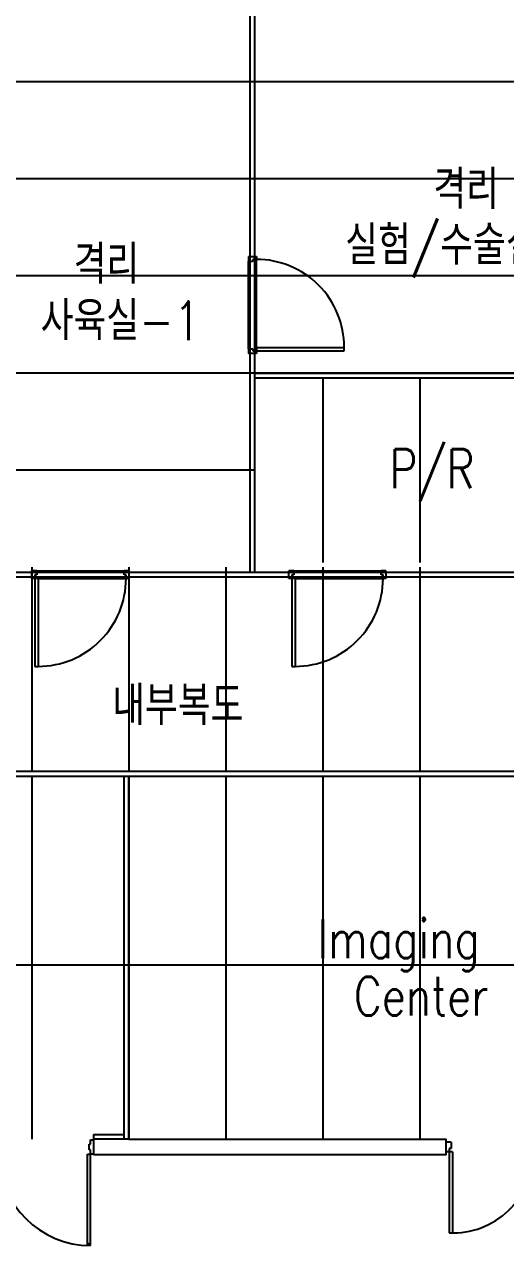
# Model space of a CAD drawing. Header units: millimetres. Extents: x 605428 to 684586, y -474155 to -416366.
# Drawn here: x 631906 to 636867, y -448343 to -435768 of the extents above; entities that cross this region are included whole.
import ezdxf

# ---------------------------------------------------------------- set-up
doc = ezdxf.new("R2010")
doc.units = ezdxf.units.MM
doc.header["$LTSCALE"] = 500
for name, color, linetype in [('ARCH', 9, 'Continuous'), ('TXT', 7, 'Continuous'), ('동물실', 9, 'Continuous'), ('방화석고', 9, 'Continuous'), ('천정', 5, 'Continuous'), ('크린판넬', 4, 'Continuous')]:
    doc.layers.add(name, color=color, linetype=linetype)
doc.styles.add('GHD', font='simple.shx', dxfattribs={"bigfont": 'whgtxt.shx'})

msp = doc.modelspace()

# ---------------------------------------------------------------- linework, layer by layer
at = {"layer": 'ARCH', "color": 9}
msp.add_line((632557.8, -448323.5), (632587.8, -448323.5), dxfattribs=at)
at = {"layer": '동물실', "color": 9}
for p, q in [((632012.1, -442378.7), (632047.4, -442378.7)), ((632587.8, -447298.5), (632587.8, -447253.5)), ((632587.8, -447253.5), (632617.8, -447253.5)), ((632587.8, -447298.5), (632587.8, -447253.5)), ((632587.8, -447253.5), (632617.8, -447253.5)), ((632617.8, -447253.5), (632617.8, -447403.5)), ((632617.8, -447253.5), (632617.8, -447403.5)), ((636305.9, -447278.5), (636256, -447278.5)), ((636256, -447378.5), (636256, -447278.5)), ((636305.9, -447278.5), (636256, -447278.5)), ((636256, -447378.5), (636256, -447278.5)), ((636305.9, -447278.5), (636305.9, -447342.6)), ((636305.9, -447278.5), (636305.9, -447342.6)), ((632557.8, -448343.5), (632557.8, -447403.5)), ((632557.8, -447403.5), (632587.8, -447403.5)), ((632557.8, -448343.5), (632557.8, -447403.5)), ((632572.8, -447358.5), (632572.8, -447298.5)), ((632572.8, -447298.5), (632587.8, -447298.5)), ((632572.8, -447358.5), (632572.8, -447298.5)), ((632572.8, -447298.5), (632587.8, -447298.5)), ((632587.8, -447358.5), (632572.8, -447358.5)), ((632587.8, -447358.5), (632572.8, -447358.5)), ((632587.8, -447403.5), (632587.8, -447358.5)), ((632587.8, -447403.5), (632587.8, -447358.5)), ((632587.8, -448343.5), (632587.8, -447403.5)), ((632587.8, -448343.5), (632587.8, -447403.5)), ((632617.8, -447403.5), (632587.8, -447403.5)), ((632617.8, -447403.5), (632587.8, -447403.5)), ((636285.4, -447378.5), (636256, -447378.5)), ((636285.4, -447378.5), (636256, -447378.5)), ((636305.9, -447342.6), (636285.4, -447342.6)), ((636285.4, -447342.6), (636285.4, -447378.5)), ((636305.9, -447342.6), (636285.4, -447342.6)), ((636285.4, -447342.6), (636285.4, -447378.5)), ((636320.6, -447378.5), (636285.4, -447378.5)), ((636285.4, -447378.5), (636285.4, -448212.7)), ((636320.6, -447378.5), (636285.4, -447378.5)), ((636285.4, -447378.5), (636285.4, -448212.7)), ((636320.6, -447378.5), (636320.6, -448213.5)), ((636320.6, -447378.5), (636320.6, -448213.5))]:
    msp.add_line(p, q, dxfattribs=at)
for centre, radius, start, end in [((632587.8, -447403.5), 940, 180, 270), ((636320.6, -447378.5), 835, 267.58091, 0)]:
    msp.add_arc(centre, radius, start, end, dxfattribs=at)
at = {"layer": '방화석고', "color": 9, "linetype": 'Continuous'}
for p, q in [((632617.8, -447248.5), (632617.8, -447408.5)), ((632982.8, -447248.5), (636256, -447248.5)), ((636256, -447408.5), (636256, -447248.5)), ((636256, -447408.5), (632617.8, -447408.5))]:
    msp.add_line(p, q, dxfattribs=at)
at = {"layer": '천정', "linetype": 'Continuous'}
for p, q in [((638082.8, -436358.5), (631032.8, -436358.5)), ((638082.8, -437358.5), (626942.8, -437358.5)), ((638082.8, -438358.5), (626942.8, -438358.5)), ((638082.8, -439358.5), (626942.8, -439358.5)), ((634982.8, -439408.5), (634982.8, -441308.5)), ((635982.8, -439408.5), (635982.8, -441308.5)), ((634282.8, -440358.5), (626942.8, -440358.5)), ((631982.8, -441358.5), (631982.8, -443458.5)), ((632982.8, -441358.5), (632982.8, -443458.5)), ((633982.8, -441358.5), (633982.8, -443458.5)), ((634982.8, -441358.5), (634982.8, -443458.5)), ((635982.8, -441358.5), (635982.8, -443458.5)), ((631982.8, -443508.5), (631982.8, -447248.5)), ((632982.8, -443508.5), (632982.8, -447248.5)), ((633982.8, -443508.5), (633982.8, -447248.5)), ((634982.8, -443508.5), (634982.8, -447248.5)), ((635982.8, -443508.5), (635982.8, -447248.5)), ((629417.8, -445453.5), (637932.8, -445453.5))]:
    msp.add_line(p, q, dxfattribs=at)
at = {"layer": '크린판넬', "color": 9, "linetype": 'Continuous'}
for p, q in [((634232.8, -441408.5), (634232.8, -435168.5)), ((634282.8, -441408.5), (634282.8, -435108.5)), ((634217.8, -438158.5), (634297.8, -438158.5)), ((634217.8, -438158.5), (634217.8, -438208.3)), ((634261.9, -438208.3), (634217.8, -438208.3)), ((634217.8, -439108.6), (634217.8, -438208.3)), ((634232.8, -438158.5), (634282.8, -438158.5)), ((634261.9, -438187.8), (634261.9, -438208.3)), ((634297.8, -438187.8), (634261.9, -438187.8)), ((634261.9, -438187.8), (634261.9, -438208.3)), ((634297.8, -438158.5), (634297.8, -438187.8)), ((634297.8, -439093.8), (634297.8, -438187.8)), ((634217.8, -439108.6), (634261.9, -439108.6)), ((634217.8, -439108.6), (634217.8, -439158.5)), ((634261.9, -439108.6), (634261.9, -439129.1)), ((634297.8, -439093.8), (635203, -439093.8)), ((634297.8, -439093.8), (634297.8, -439129.1)), ((635203, -439129.1), (635203, -439093.8)), ((634297.8, -439158.5), (634217.8, -439158.5)), ((634282.8, -439158.5), (634232.8, -439158.5)), ((634282.8, -439158.5), (634232.8, -439158.5)), ((634261.9, -439129.1), (634297.8, -439129.1)), ((634297.8, -439129.1), (634297.8, -439158.5)), ((634297.8, -439129.1), (635203, -439129.1)), ((634282.8, -439358.5), (637872.8, -439358.5)), ((634282.8, -439408.5), (637872.8, -439408.5)), ((630982.8, -441408.5), (637872.8, -441408.5)), ((630982.8, -441458.5), (637872.8, -441458.5)), ((631982.8, -441473.5), (631982.8, -441393.5)), ((632032.6, -441393.5), (631982.8, -441393.5)), ((631982.8, -441458.5), (631982.8, -441408.5)), ((631982.8, -441458.5), (631982.8, -441408.5)), ((632012.1, -441473.5), (631982.8, -441473.5)), ((632012.1, -441437.6), (632012.1, -441473.5)), ((632032.6, -441437.6), (632012.1, -441437.6)), ((632012.1, -441473.5), (632012.1, -442378.7)), ((632047.4, -441473.5), (632012.1, -441473.5)), ((632032.6, -441393.5), (632032.6, -441437.6)), ((632032.6, -441393.5), (632932.9, -441393.5)), ((632047.4, -441473.5), (632047.4, -442378.7)), ((632047.4, -441473.5), (632953.4, -441473.5)), ((632932.9, -441437.6), (632932.9, -441393.5)), ((632982.8, -441393.5), (632932.9, -441393.5)), ((632953.4, -441437.6), (632932.9, -441437.6)), ((632953.4, -441437.6), (632932.9, -441437.6)), ((632953.4, -441473.5), (632953.4, -441437.6)), ((632982.8, -441473.5), (632953.4, -441473.5)), ((632982.8, -441393.5), (632982.8, -441473.5)), ((632982.8, -441408.5), (632982.8, -441458.5)), ((634632.8, -441473.5), (634632.8, -441393.5)), ((634682.6, -441393.5), (634632.8, -441393.5)), ((634632.8, -441458.5), (634632.8, -441408.5)), ((634632.8, -441458.5), (634632.8, -441408.5)), ((634662.1, -441473.5), (634632.8, -441473.5)), ((634662.1, -441437.6), (634662.1, -441473.5)), ((634682.6, -441437.6), (634662.1, -441437.6)), ((634662.1, -441473.5), (634662.1, -442378.7)), ((634697.4, -441473.5), (634662.1, -441473.5)), ((634682.6, -441393.5), (634682.6, -441437.6)), ((634682.6, -441393.5), (635582.9, -441393.5)), ((634697.4, -441473.5), (634697.4, -442378.7)), ((634697.4, -441473.5), (635603.4, -441473.5)), ((635582.9, -441437.6), (635582.9, -441393.5)), ((635632.8, -441393.5), (635582.9, -441393.5)), ((635603.4, -441437.6), (635582.9, -441437.6)), ((635603.4, -441437.6), (635582.9, -441437.6)), ((635603.4, -441473.5), (635603.4, -441437.6)), ((635632.8, -441473.5), (635603.4, -441473.5)), ((635632.8, -441393.5), (635632.8, -441473.5)), ((635632.8, -441408.5), (635632.8, -441458.5)), ((634662.1, -442378.7), (634697.4, -442378.7)), ((626892.8, -443458.5), (637872.8, -443458.5)), ((626892.8, -443508.5), (637872.8, -443508.5)), ((632932.8, -447248.5), (632932.8, -443508.5)), ((632982.8, -447248.5), (632982.8, -443508.5)), ((632617.8, -447198.5), (632932.8, -447198.5)), ((632617.8, -447198.5), (632617.8, -447248.5)), ((632982.8, -447248.5), (632617.8, -447248.5))]:
    msp.add_line(p, q, dxfattribs=at)
for centre, start, end in [((634298.3, -439092.5), 359.91508, 90.03615), ((632048.7, -441474), 269.91508, 0.03615), ((634698.7, -441474), 269.91508, 0.03615)]:
    msp.add_arc(centre, 904.7, start, end, dxfattribs=at)

# ---------------------------------------------------------------- texts
at = {"layer": 'TXT', "color": 9, "style": 'GHD', "width": 0.8}
for s, p in [('격리', (636122.2, -437668.4)), ('실험/수술실', (635213.3, -438241.9)), ('격리', (632413.1, -438439.9)), ('사육실-1', (632073.3, -439020.1)), ('P/R', (635670, -440543.7)), ('내부복도', (632810.9, -442983)), ('Imaging ', (634926.6, -445384.3)), ('Center', (635304.1, -445974.8))]:
    msp.add_text(s, height=400, dxfattribs=at).set_placement(p)

doc.saveas('drawing.dxf')
